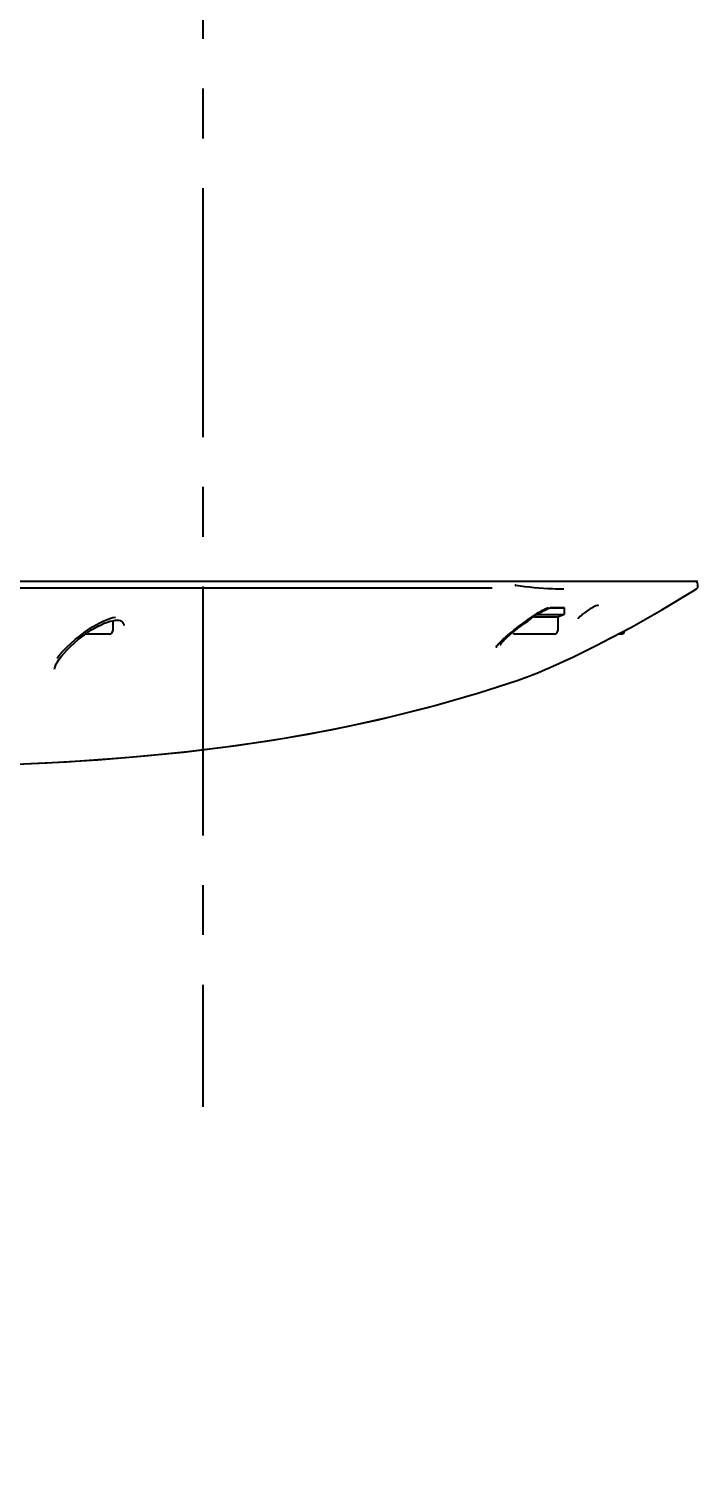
# Model space of a CAD drawing. Header units: millimetres. Extents: x 5828 to 6704, y 123 to 421.
# Drawn here: x 6614.07 to 6619.11, y 214.1 to 225.04 of the extents above; entities that cross this region are included whole.
import ezdxf

# ---------------------------------------------------------------- set-up
doc = ezdxf.new("R2010")
doc.units = ezdxf.units.MM
doc.linetypes.add('BANKLINE1', pattern=[5.5, 4, -1.5])
doc.linetypes.add('CENTER', pattern=[0.6, 0.375, -0.075, 0.075, -0.075])
doc.layers.add('00_COMPONENTS', color=7, linetype='BANKLINE1')
doc.layers.add('外形图', color=7, linetype='Continuous')
doc.styles.add('微软雅黑', font='msyh.ttc', dxfattribs={"height": 2.1})
doc.dimstyles.new('尺寸标注_1_20比例', dxfattribs={"dimtxt": 2.1, "dimasz": 1.7, "dimexe": 0.5, "dimexo": 0.4, "dimgap": 0.5, "dimtad": 1, "dimdec": 1, "dimlfac": 20, "dimdsep": 46, "dimtxsty": '微软雅黑', "dimcen": 0.09, "dimadec": 0, "dimazin": 0, "dimtp": 0.01, "dimtm": 0.01, "dimtfac": 1, "dimtdec": 1, "dimtofl": 0, "dimtmove": 0, "dimatfit": 3, "dimfxl": 1, "dimtolj": 1, "dimarcsym": 0})

# ---------------------------------------------------------------- blocks, each defined once
blk = doc.blocks.new('*D1538')
at = {"layer": '00_COMPONENTS', "color": 0, "linetype": 'ByBlock', "lineweight": -2, "ltscale": 20}
for p, q in [((6574.469, 229.883), (6574.639, 229.883)), ((6649.886, 223.799), (6656.487, 222.635))]:
    blk.add_line(p, q, dxfattribs=at)
blk.add_arc((6615.38, 229.883), 41.241, 182.3619, 347.6381, dxfattribs=at)
at = {"layer": '00_COMPONENTS', "color": 0}
for points in [[(6574.457, 228.189), (6573.89, 228.177), (6574.139, 229.883)], [(6655.943, 220.999), (6655.387, 221.109), (6655.995, 222.721)]]:
    blk.add_solid(points, dxfattribs=at)
at = {"layer": 'Defpoints', "color": 0}
for p in [(6574.069, 229.883), (6615.38, 229.883), (6649.492, 223.868), (6592.718, 195.426)]:
    blk.add_point(p, dxfattribs=at)
at = {"layer": '00_COMPONENTS', "color": 0, "insert": (6611.924, 190.383), "char_height": 2.1, "attachment_point": 5, "rotation": 355, "style": '微软雅黑'}
blk.add_mtext('\\A1;+\\A1;170%%d', dxfattribs=at)

msp = doc.modelspace()

# ---------------------------------------------------------------- linework, layer by layer
at = {"layer": '外形图', "linetype": 'CENTER', "ltscale": 5}
msp.add_line((6615.38, 241.8433), (6615.38, 216.9234), dxfattribs=at)
at = {"layer": '外形图', "linetype": 'Continuous'}
for p, q in [((6611.7435, 220.8829), (6619.1059, 220.8829)), ((6619.1061, 220.8465), (6619.1061, 220.8579)), ((6613.9918, 220.8329), (6614.0834, 220.8329)), ((6614.0834, 220.8329), (6614.1163, 220.8329)), ((6614.1163, 220.8329), (6614.1412, 220.8329)), ((6614.1412, 220.8329), (6614.1591, 220.8329)), ((6614.1591, 220.8329), (6614.1682, 220.8329)), ((6614.1682, 220.8329), (6614.1778, 220.8329)), ((6614.1778, 220.8329), (6614.1891, 220.8329)), ((6614.1891, 220.8329), (6614.201, 220.8329)), ((6614.201, 220.8329), (6614.228, 220.8329)), ((6614.228, 220.8329), (6614.4055, 220.8329)), ((6614.4055, 220.8329), (6614.4303, 220.8329)), ((6614.4303, 220.8329), (6614.4479, 220.8329)), ((6614.4479, 220.8329), (6614.4827, 220.8329)), ((6614.4827, 220.8329), (6614.5252, 220.8329)), ((6614.5252, 220.8329), (6614.6128, 220.8329)), ((6614.6128, 220.8329), (6614.6303, 220.8329)), ((6614.6303, 220.8329), (6614.6553, 220.8329)), ((6614.6553, 220.8329), (6614.7171, 220.8329)), ((6614.7171, 220.8329), (6614.9142, 220.8329)), ((6614.9142, 220.8329), (6614.9362, 220.8329)), ((6614.9362, 220.8329), (6614.9446, 220.8329)), ((6614.9446, 220.8329), (6616.5442, 220.8329)), ((6616.5442, 220.8329), (6616.6151, 220.8329)), ((6616.6151, 220.8329), (6617.4944, 220.8329)), ((6617.4944, 220.8329), (6617.5364, 220.8329)), ((6617.5364, 220.8329), (6617.5577, 220.8329)), ((6619.0682, 220.8082), (6619.0956, 220.8254)), ((6617.8816, 220.6306), (6617.8939, 220.6388)), ((6617.8846, 220.6244), (6617.9063, 220.6387)), ((6617.8939, 220.6388), (6617.9057, 220.6464)), ((6617.8975, 220.6329), (6618.1, 220.6329)), ((6617.9063, 220.6387), (6617.918, 220.6461)), ((6617.9261, 220.6586), (6617.9355, 220.6638)), ((6617.9365, 220.657), (6617.9479, 220.6632)), ((6617.977, 220.6823), (6617.9795, 220.6829)), ((6617.9912, 220.6818), (6617.9929, 220.6823)), ((6617.9929, 220.6823), (6617.9961, 220.6829)), ((6618.0106, 220.6829), (6617.995, 220.6829)), ((6618.0055, 220.6829), (6617.9959, 220.6829)), ((6618.1025, 220.6829), (6617.9973, 220.6829)), ((6617.999, 220.6829), (6618.1, 220.6829)), ((6618.0525, 220.6156), (6618.0901, 220.6293)), ((6618.1, 220.6829), (6618.1, 220.6329)), ((6614.4953, 220.5022), (6614.53, 220.5259)), ((6614.53, 220.5259), (6614.5434, 220.5344)), ((6614.5434, 220.5344), (6614.5494, 220.5382)), ((6614.5434, 220.516), (6614.5592, 220.5256)), ((6614.5592, 220.5256), (6614.5877, 220.5416)), ((6614.5877, 220.5416), (6614.6142, 220.555)), ((6614.7023, 220.6087), (6614.7229, 220.6133)), ((6614.7025, 220.5859), (6614.7025, 220.5104)), ((6617.8717, 220.6156), (6618.0525, 220.6156)), ((6618.0525, 220.6156), (6618.0525, 220.5104)), ((6614.4586, 220.475), (6614.4953, 220.5022)), ((6614.4693, 220.4647), (6614.4991, 220.4866)), ((6614.6775, 220.4854), (6614.4975, 220.4854)), ((6617.6916, 220.4901), (6617.7073, 220.5029)), ((6618.0275, 220.4854), (6617.7325, 220.4854)), ((6618.5275, 220.4854), (6618.5064, 220.4854)), ((6617.6205, 220.4068), (6617.6204, 220.4054))]:
    msp.add_line(p, q, dxfattribs=at)
for points in [[(6617.7308, 220.857), (6617.7318, 220.8568), (6617.7327, 220.8566), (6617.7336, 220.8565), (6617.7345, 220.8565), (6617.7355, 220.8565), (6617.7364, 220.8567)], [(6617.7308, 220.857), (6617.7309, 220.8564), (6617.731, 220.8557), (6617.7312, 220.855), (6617.7315, 220.8545), (6617.7318, 220.8541), (6617.7321, 220.8537), (6617.7324, 220.8533), (6617.7327, 220.8529), (6617.7331, 220.8526), (6617.7335, 220.8523), (6617.7338, 220.852), (6617.7342, 220.8517), (6617.7347, 220.8514), (6617.7351, 220.8511), (6617.7356, 220.8508)], [(6618.3548, 220.4061), (6618.3839, 220.4206), (6618.6055, 220.5378), (6618.8341, 220.6669), (6619.0682, 220.8082)], [(6619.0968, 220.827), (6619.0988, 220.8284), (6619.1012, 220.8307), (6619.1032, 220.8335), (6619.1048, 220.8367), (6619.1058, 220.8403), (6619.1061, 220.8439)], [(6617.8183, 220.5867), (6617.8389, 220.6013), (6617.8601, 220.616), (6617.8816, 220.6306)], [(6617.9057, 220.6464), (6617.9109, 220.6497), (6617.9161, 220.6528), (6617.9211, 220.6558), (6617.9261, 220.6586)], [(6617.918, 220.6461), (6617.9243, 220.6499), (6617.9305, 220.6536), (6617.9365, 220.657)], [(6617.9355, 220.6638), (6617.94, 220.6662), (6617.9443, 220.6685), (6617.9485, 220.6705), (6617.9524, 220.6724), (6617.9561, 220.6742), (6617.9596, 220.6757), (6617.9628, 220.6771), (6617.9659, 220.6784), (6617.9687, 220.6795), (6617.9713, 220.6805), (6617.9736, 220.6813), (6617.9757, 220.6819), (6617.977, 220.6823)], [(6617.9479, 220.6632), (6617.9533, 220.666), (6617.9585, 220.6686), (6617.9633, 220.6709), (6617.9679, 220.673)], [(6617.9679, 220.673), (6617.9721, 220.6749), (6617.9761, 220.6765), (6617.9797, 220.678)], [(6617.9797, 220.678), (6617.9831, 220.6792), (6617.9861, 220.6803), (6617.9888, 220.6811), (6617.9912, 220.6818)], [(6614.5494, 220.5382), (6614.5768, 220.5544), (6614.6037, 220.5691), (6614.63, 220.582)], [(6614.6142, 220.555), (6614.6387, 220.5659), (6614.6617, 220.5747), (6614.6828, 220.5813), (6614.7019, 220.5858)], [(6614.63, 220.582), (6614.6555, 220.593), (6614.6797, 220.6019), (6614.7023, 220.6087)], [(6614.7019, 220.5858), (6614.7191, 220.5884), (6614.7341, 220.5892)], [(6614.7341, 220.5892), (6614.7468, 220.5885), (6614.7578, 220.5863), (6614.7667, 220.5828), (6614.7735, 220.5783), (6614.7787, 220.5724), (6614.7825, 220.5646), (6614.7846, 220.5543), (6614.7848, 220.5499)], [(6617.7073, 220.5029), (6617.7239, 220.5162), (6617.7413, 220.5298), (6617.7596, 220.5437), (6617.7785, 220.5578), (6617.7981, 220.5722), (6617.8183, 220.5867)], [(6617.7131, 220.4981), (6617.7311, 220.5127), (6617.751, 220.5283)], [(6617.751, 220.5283), (6617.7732, 220.5453), (6617.798, 220.5637), (6617.8251, 220.5833)], [(6617.8251, 220.5833), (6617.8541, 220.6036), (6617.8846, 220.6244)], [(6614.2835, 220.3044), (6614.3043, 220.3302), (6614.3286, 220.3575), (6614.357, 220.3867), (6614.3891, 220.4169), (6614.423, 220.4464), (6614.4586, 220.475)], [(6614.2867, 220.277), (6614.2997, 220.2968), (6614.3161, 220.3186), (6614.3355, 220.3418), (6614.3581, 220.3662), (6614.3835, 220.3916), (6614.4108, 220.4166), (6614.4394, 220.441), (6614.4693, 220.4647)], [(6614.4991, 220.4866), (6614.5282, 220.5063), (6614.5434, 220.516)], [(6617.5896, 220.3875), (6617.5896, 220.3873), (6617.5899, 220.3881), (6617.5913, 220.3911), (6617.594, 220.3955), (6617.5981, 220.4011), (6617.6036, 220.408), (6617.6105, 220.4159), (6617.6186, 220.4244), (6617.628, 220.4338)], [(6617.6204, 220.4054), (6617.6203, 220.4047), (6617.6203, 220.405), (6617.6218, 220.408), (6617.6246, 220.4124), (6617.6285, 220.4177), (6617.6339, 220.4243), (6617.6407, 220.432)], [(6617.628, 220.4338), (6617.6385, 220.4439), (6617.6502, 220.4546), (6617.663, 220.4659), (6617.6768, 220.4778), (6617.6916, 220.4901)], [(6617.6407, 220.432), (6617.6489, 220.4405), (6617.6585, 220.45), (6617.6697, 220.4605)], [(6617.6697, 220.4605), (6617.6825, 220.472), (6617.6969, 220.4845), (6617.7131, 220.4981)], [(6617.9873, 220.23), (6618.169, 220.3138), (6618.3548, 220.4061)], [(6614.2641, 220.2212), (6614.266, 220.2315), (6614.2702, 220.2445), (6614.277, 220.2597), (6614.2867, 220.277)], [(6617.745, 220.1358), (6617.8014, 220.1556), (6617.8537, 220.175), (6617.9057, 220.1955)], [(6617.9057, 220.1955), (6617.9572, 220.2168), (6617.9873, 220.23)], [(6616.7895, 219.8609), (6617.1178, 219.9445), (6617.458, 220.0429), (6617.7458, 220.1361)], [(6609.4926, 219.5387), (6609.8057, 219.528), (6610.214, 219.5155), (6610.655, 219.5036), (6611.1208, 219.493), (6611.5981, 219.4848), (6612.082, 219.4794), (6612.5691, 219.4778), (6613.0471, 219.4809), (6613.4958, 219.489), (6613.9229, 219.5026), (6614.353, 219.5235), (6614.7986, 219.5546), (6615.234, 219.596), (6615.634, 219.6454), (6615.9956, 219.7005), (6616.3437, 219.7639), (6616.6997, 219.8399), (6617.0714, 219.9321), (6617.0891, 219.9372)], [(6609.4926, 219.5386), (6609.5854, 219.5354), (6609.863, 219.5262), (6610.1635, 219.517), (6610.4905, 219.5078), (6610.8404, 219.4991), (6611.2175, 219.4911), (6611.6274, 219.4843), (6612.0618, 219.4796), (6612.5029, 219.4778), (6612.9418, 219.4797), (6613.3769, 219.4863), (6613.7993, 219.498), (6614.2051, 219.5154), (6614.5888, 219.5386), (6614.9431, 219.567), (6615.2663, 219.5996), (6615.5708, 219.6368), (6615.871, 219.6802), (6616.1718, 219.7312), (6616.4752, 219.7905), (6616.7895, 219.8609)]]:
    msp.add_lwpolyline(points, dxfattribs=at)
for centre, radius, start, end in [((6619.0811, 220.8579), 0.025, 0, 90), ((6618.085, 220.6434), 0.015, 290, 315.55634), ((6614.6775, 220.5104), 0.025, 270, 0), ((6617.7325, 220.5104), 0.025, 213.09324, 270), ((6618.0275, 220.5104), 0.025, 270, 0), ((6618.5275, 220.5104), 0.025, 270, 358.49993)]:
    msp.add_arc(centre, radius, start, end, dxfattribs=at)
for points, knots in [([(6618.097, 220.8236), (6618.0687, 220.8233), (6617.9478, 220.8253), (6617.8273, 220.8379), (6617.7356, 220.8508)], [0, 0, 0, 0, 0.2334747, 1, 1, 1, 1]), ([(6618.2798, 220.6639), (6618.2676, 220.6559), (6618.2446, 220.6395), (6618.2173, 220.617), (6618.2065, 220.6052), (6618.2049, 220.6011), (6618.2048, 220.6002)], [0, 0, 0, 0, 0.2946021, 0.5892041, 0.8838062, 1, 1, 1, 1]), ([(6618.3548, 220.698), (6618.3549, 220.6995), (6618.353, 220.7018), (6618.3396, 220.6984), (6618.3131, 220.685), (6618.2911, 220.6714), (6618.2798, 220.6639)], [0, 0, 0, 0, 0.1688591, 0.4459061, 0.722953, 1, 1, 1, 1])]:
    msp.add_open_spline(points, degree=3, knots=knots, dxfattribs=at)

# ---------------------------------------------------------------- dimensions: what is measured, and where the dimension line sits
at = {"layer": '00_COMPONENTS', "linetype": 'ByBlock', "ltscale": 20}
dim = msp.add_angular_dim_3p(base=(6592.7175, 195.4263), center=(6615.38, 229.8829), p1=(6574.0692, 229.8829), p2=(6649.492, 223.868), text='\\A1;+<>', dimstyle='尺寸标注_1_20比例', dxfattribs=at)
dim.commit()
dim.dimension.update_dxf_attribs({"geometry": '*D1538', "text_midpoint": (6611.9242, 190.3832)})

doc.saveas('drawing.dxf')
